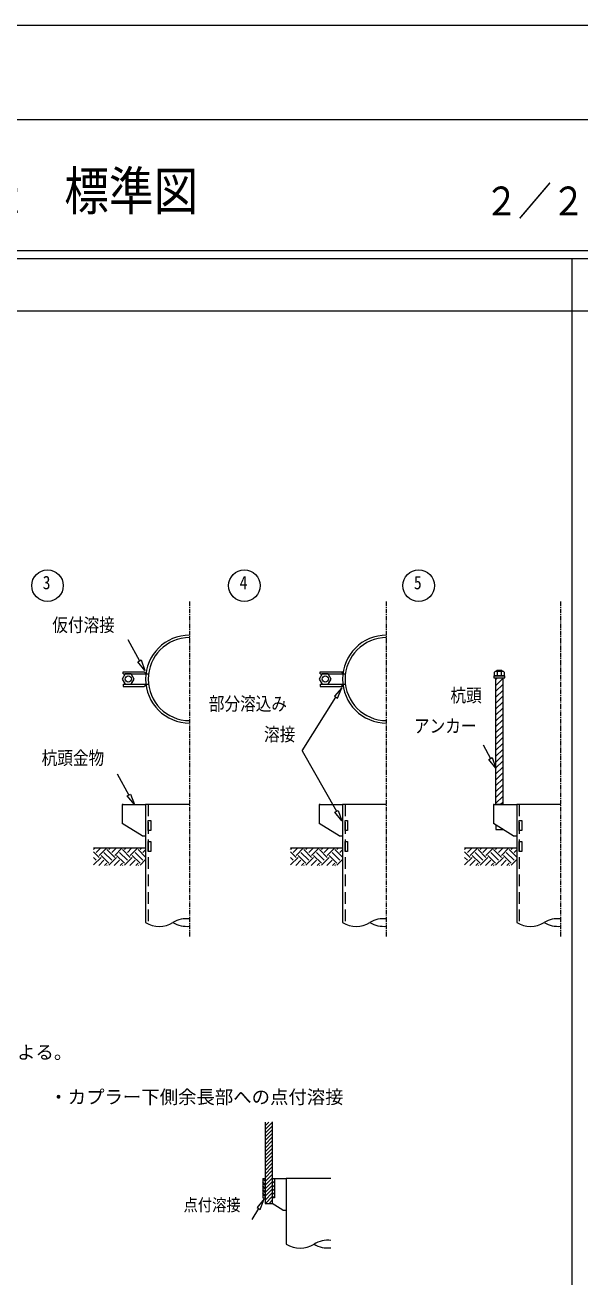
# Model space of a CAD drawing. Units: millimetres, scale not verified. Extents: x -56808 to 29700, y -21000 to 21000.
# Drawn here: x -11311 to -749, y -2860 to 21000 of the extents above; entities that cross this region are included whole.
import ezdxf
from ezdxf.enums import TextEntityAlignment as Align

# ---------------------------------------------------------------- set-up
doc = ezdxf.new("R2010")
doc.units = ezdxf.units.MM
doc.header["$LTSCALE"] = 70
doc.linetypes.add('USER2', pattern=[2, 1.25, -0.25, 0.25, -0.25])
doc.linetypes.add('USER3', pattern=[4.7625, 3.175, -1.5875])
for name, color, linetype in [('0-0_0', 7, 'Continuous'), ('0-1_01_TITLE', 7, 'Continuous'), ('0-4_02_TEXT', 7, 'Continuous')]:
    doc.layers.add(name, color=color, linetype=linetype)
for name, color, linetype, lineweight in [('0-3_DEFPOINTS', 7, 'Continuous', 18), ('0-5_05_SUNPOU', 3, 'Continuous', 18), ('0-6_03_ZU', 2, 'Continuous', 18), ('0-8_00_WAKU', 9, 'Continuous', 18), ('0-9_08_CENTER', 1, 'USER2', 18)]:
    doc.layers.add(name, color=color, linetype=linetype, lineweight=lineweight)
doc.styles.add('ＭＳ ゴシック', font='')
doc.styles.get('ＭＳ ゴシック').set_extended_font_data('MS Gothic')

# ---------------------------------------------------------------- blocks, each defined once
blk = doc.blocks.new('U4')
at = {"layer": '0-4_02_TEXT', "style": 'ＭＳ ゴシック', "width": 0.85}
blk.add_text('杭頭金物', height=256.6, dxfattribs=at).set_placement((18705.3, 27826.71), align=Align.BOTTOM_LEFT)
blk = doc.blocks.new('X5')
at = {"layer": '0-0_0'}
for p, q in [((19691.26, 26287.84), (19714.37, 26310.95)), ((19743.61, 26229.06), (19825.5, 26310.95)), ((19799.17, 26173.49), (19936.63, 26310.95)), ((20095.52, 26136.45), (19947.35, 26284.62)), ((19984.39, 26284.62), (20010.72, 26310.95)), ((20039.95, 26229.06), (20121.85, 26310.95)), ((20095.52, 26173.49), (20232.98, 26310.95)), ((20391.87, 26136.45), (20243.69, 26284.62)), ((20280.74, 26284.62), (20307.07, 26310.95)), ((20336.3, 26229.06), (20418.2, 26310.95)), ((20391.87, 26173.49), (20529.33, 26310.95)), ((20684.31, 26140.36), (20540.04, 26284.62)), ((20577.09, 26284.62), (20603.42, 26310.95)), ((20632.65, 26229.06), (20684.31, 26280.71)), ((19799.17, 26136.45), (19691.28, 26244.34)), ((19743.61, 26080.88), (19691.31, 26133.17)), ((19691.36, 25991.6), (19836.21, 26136.45)), ((19791.85, 25980.95), (19891.78, 26080.88)), ((19984.39, 26025.32), (19836.21, 26173.49)), ((20039.95, 26080.88), (19891.78, 26229.06)), ((19902.98, 25980.95), (19947.35, 26025.32)), ((19984.39, 25988.27), (20132.56, 26136.45)), ((20088.2, 25980.95), (20188.13, 26080.88)), ((20280.74, 26025.32), (20132.56, 26173.49)), ((20336.3, 26080.88), (20188.13, 26229.06)), ((20199.33, 25980.95), (20243.69, 26025.32)), ((20280.74, 25988.27), (20428.91, 26136.45)), ((20384.55, 25980.95), (20484.48, 26080.88)), ((20577.09, 26025.32), (20428.91, 26173.49)), ((20632.65, 26080.88), (20484.48, 26229.06)), ((20495.68, 25980.95), (20540.04, 26025.32)), ((20577.09, 25988.27), (20684.31, 26095.49)), ((19954.66, 25980.95), (19947.35, 25988.27)), ((20251.01, 25980.95), (20243.69, 25988.27)), ((20547.36, 25980.95), (20540.04, 25988.27)), ((20680.9, 25980.95), (20684.31, 25984.36))]:
    blk.add_line(p, q, dxfattribs=at)
blk = doc.blocks.new('U6')
at = {"layer": '0-4_02_TEXT', "style": 'ＭＳ ゴシック', "width": 0.85}
blk.add_text('仮付溶接', height=256.6, dxfattribs=at).set_placement((18907.51, 30360.99), align=Align.BOTTOM_LEFT)
blk = doc.blocks.new('X7')
at = {"layer": '0-0_0'}
for p, q in [((24403.86, 29672.37), (24404.83, 29673.34)), ((24409.37, 29667.27), (24416.76, 29674.66)), ((24414.88, 29662.17), (24428.69, 29675.99)), ((24420.39, 29657.08), (24440.63, 29677.31)), ((24425.9, 29651.98), (24443.72, 29669.8)), ((24431.41, 29646.88), (24441.76, 29657.24)), ((24436.91, 29641.78), (24440.03, 29644.9))]:
    blk.add_line(p, q, dxfattribs=at)
blk = doc.blocks.new('X8')
at = {"layer": '0-0_0'}
for p, q in [((23439.69, 26287.84), (23462.8, 26310.95)), ((23492.03, 26229.06), (23573.93, 26310.95)), ((23547.6, 26173.49), (23685.06, 26310.95)), ((23843.95, 26136.45), (23695.77, 26284.62)), ((23732.81, 26284.62), (23759.15, 26310.95)), ((23788.38, 26229.06), (23870.28, 26310.95)), ((23843.95, 26173.49), (23981.41, 26310.95)), ((24140.29, 26136.45), (23992.12, 26284.62)), ((24029.16, 26284.62), (24055.5, 26310.95)), ((24084.73, 26229.06), (24166.63, 26310.95)), ((24140.29, 26173.49), (24277.76, 26310.95)), ((24432.73, 26140.36), (24288.47, 26284.62)), ((24325.51, 26284.62), (24351.84, 26310.95)), ((24381.08, 26229.06), (24432.73, 26280.71)), ((23547.6, 26136.45), (23439.7, 26244.34)), ((23492.03, 26080.88), (23439.74, 26133.17)), ((23439.79, 25991.6), (23584.64, 26136.45)), ((23540.28, 25980.95), (23640.21, 26080.88)), ((23732.81, 26025.32), (23584.64, 26173.49)), ((23788.38, 26080.88), (23640.21, 26229.06)), ((23651.41, 25980.95), (23695.77, 26025.32)), ((23732.81, 25988.27), (23880.99, 26136.45)), ((23836.63, 25980.95), (23936.55, 26080.88)), ((24029.16, 26025.32), (23880.99, 26173.49)), ((24084.73, 26080.88), (23936.55, 26229.06)), ((23947.76, 25980.95), (23992.12, 26025.32)), ((24029.16, 25988.27), (24177.34, 26136.45)), ((24132.98, 25980.95), (24232.9, 26080.88)), ((24325.51, 26025.32), (24177.34, 26173.49)), ((24381.08, 26080.88), (24232.9, 26229.06)), ((24244.11, 25980.95), (24288.47, 26025.32)), ((24325.51, 25988.27), (24432.73, 26095.49)), ((23703.09, 25980.95), (23695.77, 25988.27)), ((23999.44, 25980.95), (23992.12, 25988.27)), ((24295.79, 25980.95), (24288.47, 25988.27)), ((24429.32, 25980.95), (24432.73, 25984.36))]:
    blk.add_line(p, q, dxfattribs=at)
blk = doc.blocks.new('X9')
at = {"layer": '0-0_0'}
for p, q in [((24403.18, 29395.92), (24405.29, 29398.03)), ((24412.73, 29394.86), (24440.27, 29422.4)), ((24422.28, 29393.8), (24441.58, 29413.1)), ((24431.82, 29392.74), (24442.98, 29403.89)), ((24438.69, 29431.43), (24439.05, 29431.79)), ((24441.37, 29391.68), (24444.47, 29394.78))]:
    blk.add_line(p, q, dxfattribs=at)
blk = doc.blocks.new('U10')
at = {"layer": '0-4_02_TEXT', "style": 'ＭＳ ゴシック', "width": 0.85}
for s, p in [('部分溶込み', (21887.1, 28860.23)), ('溶接', (22938.27, 28276.89))]:
    blk.add_text(s, height=256.6, dxfattribs=at).set_placement(p, align=Align.BOTTOM_LEFT)
blk = doc.blocks.new('X11')
at = {"layer": '0-0_0'}
for p, q in [((26755.82, 26287.84), (26778.93, 26310.95)), ((26808.16, 26229.06), (26890.06, 26310.95)), ((26863.73, 26173.49), (27001.19, 26310.95)), ((27160.07, 26136.45), (27011.9, 26284.62)), ((27048.94, 26284.62), (27075.28, 26310.95)), ((27104.51, 26229.06), (27186.41, 26310.95)), ((27160.07, 26173.49), (27297.54, 26310.95)), ((27456.42, 26136.45), (27308.25, 26284.62)), ((27345.29, 26284.62), (27371.62, 26310.95)), ((27400.86, 26229.06), (27482.76, 26310.95)), ((27456.42, 26173.49), (27593.89, 26310.95)), ((27748.86, 26140.36), (27604.6, 26284.62)), ((27641.64, 26284.62), (27667.97, 26310.95)), ((27697.21, 26229.06), (27748.86, 26280.71)), ((26863.73, 26136.45), (26755.83, 26244.34)), ((26808.16, 26080.88), (26755.87, 26133.17)), ((26755.92, 25991.6), (26900.77, 26136.45)), ((26856.41, 25980.95), (26956.33, 26080.88)), ((27048.94, 26025.32), (26900.77, 26173.49)), ((27104.51, 26080.88), (26956.33, 26229.06)), ((26967.54, 25980.95), (27011.9, 26025.32)), ((27048.94, 25988.27), (27197.12, 26136.45)), ((27152.76, 25980.95), (27252.68, 26080.88)), ((27345.29, 26025.32), (27197.12, 26173.49)), ((27400.86, 26080.88), (27252.68, 26229.06)), ((27263.89, 25980.95), (27308.25, 26025.32)), ((27345.29, 25988.27), (27493.47, 26136.45)), ((27449.1, 25980.95), (27549.03, 26080.88)), ((27641.64, 26025.32), (27493.47, 26173.49)), ((27697.21, 26080.88), (27549.03, 26229.06)), ((27560.23, 25980.95), (27604.6, 26025.32)), ((27641.64, 25988.27), (27748.86, 26095.49)), ((27019.22, 25980.95), (27011.9, 25988.27)), ((27315.57, 25980.95), (27308.25, 25988.27)), ((27611.92, 25980.95), (27604.6, 25988.27)), ((27745.45, 25980.95), (27748.86, 25984.36))]:
    blk.add_line(p, q, dxfattribs=at)
blk = doc.blocks.new('X12')
at = {"layer": '0-0_0'}
for p, q in [((27351.94, 29526.87), (27382.28, 29557.2)), ((27351.94, 29414.54), (27480.62, 29543.22)), ((27351.94, 29302.21), (27480.62, 29430.89)), ((27351.94, 29189.88), (27480.62, 29318.56)), ((27351.94, 29077.55), (27480.62, 29206.23)), ((27351.94, 28965.22), (27480.62, 29093.9)), ((27351.94, 28852.89), (27480.62, 28981.57)), ((27351.94, 28740.56), (27480.62, 28869.24)), ((27351.94, 28628.23), (27480.62, 28756.91)), ((27351.94, 28515.9), (27480.62, 28644.58)), ((27351.94, 28403.57), (27480.62, 28532.25)), ((27351.94, 28291.24), (27480.62, 28419.92)), ((27351.94, 28178.91), (27480.62, 28307.59)), ((27351.94, 28066.58), (27480.62, 28195.26)), ((27351.94, 27954.25), (27480.62, 28082.93)), ((27351.94, 27841.92), (27480.62, 27970.6)), ((27351.94, 27729.59), (27480.62, 27858.27)), ((27351.94, 27617.26), (27480.62, 27745.94)), ((27351.94, 27504.93), (27480.62, 27633.61)), ((27351.94, 27392.6), (27480.62, 27521.28)), ((27351.94, 27280.27), (27480.62, 27408.95)), ((27351.94, 27167.94), (27480.62, 27296.62)), ((27438.88, 27142.55), (27480.62, 27184.29))]:
    blk.add_line(p, q, dxfattribs=at)
blk = doc.blocks.new('U13')
at = {"layer": '0-4_02_TEXT', "style": 'ＭＳ ゴシック', "width": 0.85}
blk.add_text('3', height=256.6, dxfattribs=at).set_placement((18724.93, 31168.98), align=Align.BOTTOM_LEFT)
blk = doc.blocks.new('U14')
at = {"layer": '0-4_02_TEXT', "style": 'ＭＳ ゴシック', "width": 0.85}
blk.add_text('4', height=256.6, dxfattribs=at).set_placement((22473.35, 31168.98), align=Align.BOTTOM_LEFT)
blk = doc.blocks.new('U15')
at = {"layer": '0-4_02_TEXT', "style": 'ＭＳ ゴシック', "width": 0.85}
blk.add_text('5', height=256.6, dxfattribs=at).set_placement((25789.48, 31168.98), align=Align.BOTTOM_LEFT)
blk = doc.blocks.new('X33')
at = {"layer": '0-0_0'}
for p, q in [((22959.85, 19963.47), (22912.45, 20010.86)), ((22959.85, 19892.76), (22912.45, 19940.15)), ((22959.85, 19822.05), (22912.45, 19869.44)), ((23140.05, 19924.68), (23095.41, 19969.33)), ((23140.05, 19853.97), (23095.41, 19898.62)), ((23140.05, 19783.26), (23095.41, 19827.91)), ((23140.05, 19995.39), (23118.11, 20017.34)), ((22959.85, 19751.33), (22912.45, 19798.73)), ((22959.85, 19680.62), (22912.45, 19728.02)), ((22919.91, 19649.85), (22912.45, 19657.31)), ((23140.05, 19712.55), (23095.41, 19757.19)), ((23132.04, 19649.85), (23095.41, 19686.48))]:
    blk.add_line(p, q, dxfattribs=at)
blk = doc.blocks.new('X34')
at = {"layer": '0-0_0'}
for p, q in [((22959.85, 21020.71), (23028.22, 21089.09)), ((22959.85, 20950), (23095.41, 21085.56)), ((22959.85, 20879.29), (23095.41, 21014.85)), ((22959.85, 20808.58), (23095.41, 20944.14)), ((22959.85, 20737.87), (23095.41, 20873.43)), ((22959.85, 20667.16), (23095.41, 20802.72)), ((22959.85, 20596.45), (23095.41, 20732.01)), ((22959.85, 20525.74), (23095.41, 20661.3)), ((22959.85, 20455.03), (23095.41, 20590.59)), ((22959.85, 20384.32), (23095.41, 20519.88)), ((22959.85, 20313.61), (23095.41, 20449.17)), ((22959.85, 20242.9), (23095.41, 20378.46)), ((22959.85, 20172.19), (23095.41, 20307.75)), ((22959.85, 20101.47), (23095.41, 20237.04)), ((22959.85, 20030.76), (23095.41, 20166.33)), ((22959.85, 19960.05), (23095.41, 20095.61)), ((22959.85, 19889.34), (23095.41, 20024.9)), ((22959.85, 19818.63), (23095.41, 19954.19)), ((22959.85, 19747.92), (23095.41, 19883.48)), ((22959.85, 19677.21), (23095.41, 19812.77)), ((22959.85, 19606.5), (23095.41, 19742.06)), ((22964.83, 19540.78), (23095.41, 19671.35)), ((23035.55, 19540.78), (23095.41, 19600.64))]:
    blk.add_line(p, q, dxfattribs=at)
blk = doc.blocks.new('U35')
at = {"layer": '0-4_02_TEXT', "style": 'ＭＳ ゴシック'}
blk.add_text('・くさびの打ち込み\u3000\u3000\u3000・カプラー下側余長部への点付溶接', height=256.6, dxfattribs=at).set_placement((14651.89, 21364.97), align=Align.BOTTOM_LEFT)
blk = doc.blocks.new('U36')
at = {"layer": '0-4_02_TEXT', "style": 'ＭＳ ゴシック', "width": 0.85}
blk.add_text('点付溶接', height=234.6, dxfattribs=at).set_placement((21405.71, 19324.91), align=Align.BOTTOM_LEFT)
blk = doc.blocks.new('U41')
at = {"layer": '0-4_02_TEXT', "style": 'ＭＳ ゴシック', "width": 0.85}
for s, p in [('杭頭', (26485.99, 29020.09)), ('アンカー', (25791.82, 28436.75))]:
    blk.add_text(s, height=256.6, dxfattribs=at).set_placement(p, align=Align.BOTTOM_LEFT)
blk = doc.blocks.new('U50')
at = {"layer": '0-4_02_TEXT', "style": 'ＭＳ ゴシック'}
blk.add_text('弛み止めは以下のいずれかの方法による。', height=256.6, dxfattribs=at).set_placement((12638.81, 22218.35), align=Align.BOTTOM_LEFT)

msp = doc.modelspace()

# ---------------------------------------------------------------- linework, layer by layer
at = {"layer": '0-3_DEFPOINTS'}
msp.add_line((-29700, 21000), (29700, 21000), dxfattribs=at)
at = {"layer": '0-5_05_SUNPOU'}
for p, q in [((-9354.63, 9286.5), (-9132.98, 8882.11)), ((-6038.46, 7168.43), (-5393.01, 8191.25)), ((-6038.46, 7168.43), (-5384.55, 6015.35)), ((-2591.94, 7281.04), (-2453.06, 7020)), ((-9556.84, 6728.81), (-9335.19, 6324.42)), ((-6985.38, -1765.79), (-6863.6, -1554.86))]:
    msp.add_line(p, q, dxfattribs=at)
for points in [[(-9102.67, 8899.61), (-9027.98, 8700.24), (-9163.29, 8864.61)], [(-5363.56, 8172.34), (-5279.55, 8367.96), (-5422.46, 8210.16)], [(-2422.75, 7037.5), (-2348.06, 6838.13), (-2483.37, 7002.5)], [(-9304.88, 6341.92), (-9230.19, 6142.55), (-9365.5, 6306.92)], [(-5354.24, 6032.85), (-5279.55, 5833.49), (-5414.87, 5997.85)], [(-6833.29, -1572.36), (-6758.6, -1373), (-6893.91, -1537.36)]]:
    msp.add_lwpolyline(points, close=True, dxfattribs=at)
for centre in [(-10883.75, 10316.12), (-7135.33, 10316.12), (-3819.2, 10316.12)]:
    msp.add_circle(centre, 300, dxfattribs=at)
at = {"layer": '0-6_03_ZU'}
for p, q in [((-9444.69, 8633.54), (-9009.83, 8633.54)), ((-9084.99, 8633.54), (-9012.39, 8633.54)), ((-9009.74, 8640.14), (-9045.39, 8673.14)), ((-9009.83, 8633.54), (-8961.47, 8633.54)), ((-9009.74, 8633.54), (-9009.74, 8640.14)), ((-5696.27, 8633.54), (-5261.4, 8633.54)), ((-5296.97, 8673.14), (-5254.93, 8677.81)), ((-5260.66, 8639.54), (-5296.97, 8673.14)), ((-5261.4, 8633.54), (-5213.04, 8633.54)), ((-2327.48, 8703.35), (-2336.14, 8694.69)), ((-2336.14, 8694.69), (-2336.14, 8677.94)), ((-2327.48, 8703.35), (-2239.96, 8703.35)), ((-2321.84, 8677.94), (-2321.84, 8595.33)), ((-2245.59, 8677.94), (-2245.59, 8595.33)), ((-2239.96, 8703.35), (-2231.29, 8694.69)), ((-2231.29, 8694.69), (-2231.29, 8677.94)), ((-9444.69, 8435.54), (-9012.39, 8435.54)), ((-9084.99, 8435.54), (-9009.83, 8435.54)), ((-9009.89, 8428.94), (-9045.39, 8395.94)), ((-9009.89, 8435.54), (-9009.89, 8428.94)), ((-9009.83, 8435.54), (-8961.47, 8435.54)), ((-5696.27, 8435.54), (-5263.97, 8435.54)), ((-5336.57, 8435.54), (-5261.4, 8435.54)), ((-5260.68, 8429.67), (-5296.97, 8395.94)), ((-5296.97, 8395.94), (-5254.93, 8391.27)), ((-5261.4, 8435.54), (-5229.17, 8435.54)), ((-5261.4, 8435.54), (-5213.04, 8435.54)), ((-9460.01, 6142.55), (-9460.01, 5779.55)), ((-9444.69, 6142.55), (-9460.01, 6142.55)), ((-9444.69, 6142.55), (-9015.69, 6142.55)), ((-9015.69, 6142.55), (-9015.69, 6142.55)), ((-9015.69, 6142.55), (-9015.69, 3895.25)), ((-8177.49, 6142.55), (-9015.69, 6142.55)), ((-5711.58, 6142.55), (-5711.58, 5779.55)), ((-5696.27, 6142.55), (-5711.58, 6142.55)), ((-5696.27, 6142.55), (-5267.27, 6142.55)), ((-5267.27, 6142.55), (-5267.27, 6142.55)), ((-5267.27, 6142.55), (-5267.27, 3895.25)), ((-4429.07, 6142.55), (-5267.27, 6142.55)), ((-2395.45, 6142.55), (-2395.45, 5779.55)), ((-2380.14, 6142.55), (-2395.45, 6142.55)), ((-2380.14, 6142.55), (-1951.14, 6142.55)), ((-1951.14, 6142.55), (-1951.14, 6142.55)), ((-1951.14, 6142.55), (-1951.14, 3895.25)), ((-1112.94, 6142.55), (-1951.14, 6142.55)), ((-9081.69, 5548.55), (-9460.01, 5779.55)), ((-5333.27, 5548.55), (-5711.58, 5779.55)), ((-2017.14, 5548.55), (-2395.45, 5779.55)), ((-2348.06, 5750.62), (-2348.06, 5670.48)), ((-9081.69, 5548.55), (-9015.69, 5548.55)), ((-5333.27, 5548.55), (-5267.27, 5548.55)), ((-2348.06, 5670.48), (-2212.5, 5670.48)), ((-2017.14, 5548.55), (-1951.14, 5548.55)), ((-9015.69, 5310.95), (-10008.3, 5310.95)), ((-5267.27, 5310.95), (-6259.87, 5310.95)), ((-1951.14, 5310.95), (-2943.74, 5310.95)), ((-6740.15, 89.09), (-6740.15, -1459.22)), ((-6604.59, 96.32), (-6604.59, -1459.22)), ((-6787.55, -982.66), (-6787.55, -1350.15)), ((-6787.55, -982.66), (-6740.15, -982.66)), ((-6604.82, -982.66), (-6337.74, -982.66)), ((-6604.82, -982.66), (-6337.74, -982.66)), ((-6559.95, -982.66), (-6559.95, -1350.15)), ((-6337.74, -982.66), (-6337.74, -2233.91)), ((-6337.74, -982.66), (-6337.74, -982.66)), ((-5489.18, -982.66), (-6337.74, -982.66)), ((-6787.55, -1350.15), (-6740.15, -1350.15)), ((-6559.95, -1350.15), (-6604.59, -1350.15)), ((-6740.15, -1459.22), (-6604.59, -1459.22)), ((-6404.56, -1584.01), (-6604.59, -1456.71)), ((-6404.56, -1584.01), (-6337.74, -1584.01))]:
    msp.add_line(p, q, dxfattribs=at)
at = {"layer": '0-6_03_ZU', "linetype": 'USER3'}
for p, q in [((-8967.69, 6142.55), (-8967.69, 3895.25)), ((-5219.27, 6142.55), (-5219.27, 3895.25)), ((-1903.14, 6142.55), (-1903.14, 3895.25))]:
    msp.add_line(p, q, dxfattribs=at)
at = {"layer": '0-6_03_ZU'}
for points in [[(-9402.85, 8633.54), (-9460.01, 8534.54), (-9402.85, 8435.54), (-9288.54, 8435.54), (-9231.38, 8534.54), (-9288.54, 8633.54)], [(-5654.42, 8633.54), (-5711.58, 8534.54), (-5654.42, 8435.54), (-5540.11, 8435.54), (-5482.95, 8534.54), (-5540.11, 8633.54)], [(-2386.98, 8595.33), (-2386.98, 8557.2), (-2180.46, 8557.2), (-2180.46, 8595.33)], [(-2203.03, 8677.94), (-2364.4, 8677.94), (-2380.29, 8662.05), (-2380.29, 8595.33), (-2187.15, 8595.33), (-2187.15, 8662.05)], [(-2348.06, 8557.2), (-2219.38, 8557.2), (-2219.38, 6142.55), (-2348.06, 6142.55)], [(-8967.69, 5838.55), (-8919.69, 5838.55), (-8919.69, 5646.55), (-8967.69, 5646.55)], [(-5219.27, 5838.55), (-5171.27, 5838.55), (-5171.27, 5646.55), (-5219.27, 5646.55)], [(-1903.14, 5838.55), (-1855.14, 5838.55), (-1855.14, 5646.55), (-1903.14, 5646.55)], [(-8967.69, 5438.55), (-8919.69, 5438.55), (-8919.69, 5246.55), (-8967.69, 5246.55)], [(-5219.27, 5438.55), (-5171.27, 5438.55), (-5171.27, 5246.55), (-5219.27, 5246.55)], [(-1903.14, 5438.55), (-1855.14, 5438.55), (-1855.14, 5246.55), (-1903.14, 5246.55)]]:
    msp.add_lwpolyline(points, close=True, dxfattribs=at)
for points in [[(-9444.69, 8633.54), (-9444.69, 8673.14), (-9045.39, 8673.14)], [(-5696.27, 8633.54), (-5696.27, 8673.14), (-5296.97, 8673.14)], [(-9444.69, 8435.54), (-9444.69, 8395.94), (-9045.39, 8395.94)], [(-5696.27, 8435.54), (-5696.27, 8395.94), (-5296.97, 8395.94)]]:
    msp.add_lwpolyline(points, dxfattribs=at)
for centre in [(-9345.69, 8534.54), (-5597.27, 8534.54)]:
    msp.add_circle(centre, 59.4, dxfattribs=at)
for centre, radius, start, end in [((-8177.49, 8534.54), 838.2, 90, 270), ((-8177.49, 8534.54), 790.2, 90, 270), ((-4429.07, 8534.54), 838.2, 90, 270), ((-4429.07, 8534.54), 790.2, 90, 270), ((-8755.34, 4322.34), 500.18, 238.63274, 301.36726), ((-8231.46, 3456.84), 511.51, 83.9436, 121.00908), ((-8231.46, 4333.67), 511.51, 238.99092, 276.0564), ((-5006.91, 4322.34), 500.18, 238.63274, 301.36726), ((-4483.04, 3456.84), 511.51, 83.9436, 121.00908), ((-4483.04, 4333.67), 511.51, 238.99092, 276.0564), ((-1690.78, 4322.34), 500.18, 238.63274, 301.36726), ((-1166.91, 3456.84), 511.51, 83.9436, 121.00908), ((-1166.91, 4333.67), 511.51, 238.99092, 276.0564), ((-6074.16, -1801.55), 506.37, 238.63274, 301.36726), ((-5543.81, -2677.74), 517.84, 83.9436, 121.00908), ((-5543.81, -1790.08), 517.84, 238.99092, 276.0564)]:
    msp.add_arc(centre, radius, start, end, dxfattribs=at)
at = {"layer": '0-8_00_WAKU'}
for p, q in [((-27700, 19200), (27700, 19200)), ((-27900, 16550), (27900, 16550)), ((-27700, 16700), (27700, 16700)), ((-900, -16700), (-900, 16550)), ((-27900, 15550), (27900, 15550))]:
    msp.add_line(p, q, dxfattribs=at)
at = {"layer": '0-9_08_CENTER'}
for p, q in [((-8177.49, 3628.37), (-8177.49, 10016.12)), ((-4429.07, 3628.37), (-4429.07, 10016.12)), ((-1112.94, 3628.37), (-1112.94, 10016.12))]:
    msp.add_line(p, q, dxfattribs=at)

# ---------------------------------------------------------------- block references
at = {"layer": '0-0_0'}
msp.add_blockref('X33', (-29700, -21000), dxfattribs=at)
at = {"layer": '0-5_05_SUNPOU'}
for name in ['X7', 'X9', 'X34']:
    msp.add_blockref(name, (-29700, -21000), dxfattribs=at)
at = {"layer": '0-6_03_ZU'}
for name in ['U13', 'U14', 'U15', 'U6', 'U41', 'X12', 'U10', 'U4', 'X5', 'X8', 'X11', 'U50', 'U35', 'U36']:
    msp.add_blockref(name, (-29700, -21000), dxfattribs=at)

# ---------------------------------------------------------------- texts
at = {"layer": '0-1_01_TITLE', "style": 'ＭＳ ゴシック', "width": 0.85}
for s, height, p in [('クラウンパイルアンカー工法\u3000標準図', 733.1, (-22463.64, 17252.1)), ('２／２', 549.9, (-2562.28, 17206.42))]:
    msp.add_text(s, height=height, dxfattribs=at).set_placement(p, align=Align.BOTTOM_LEFT)

doc.saveas('drawing.dxf')
